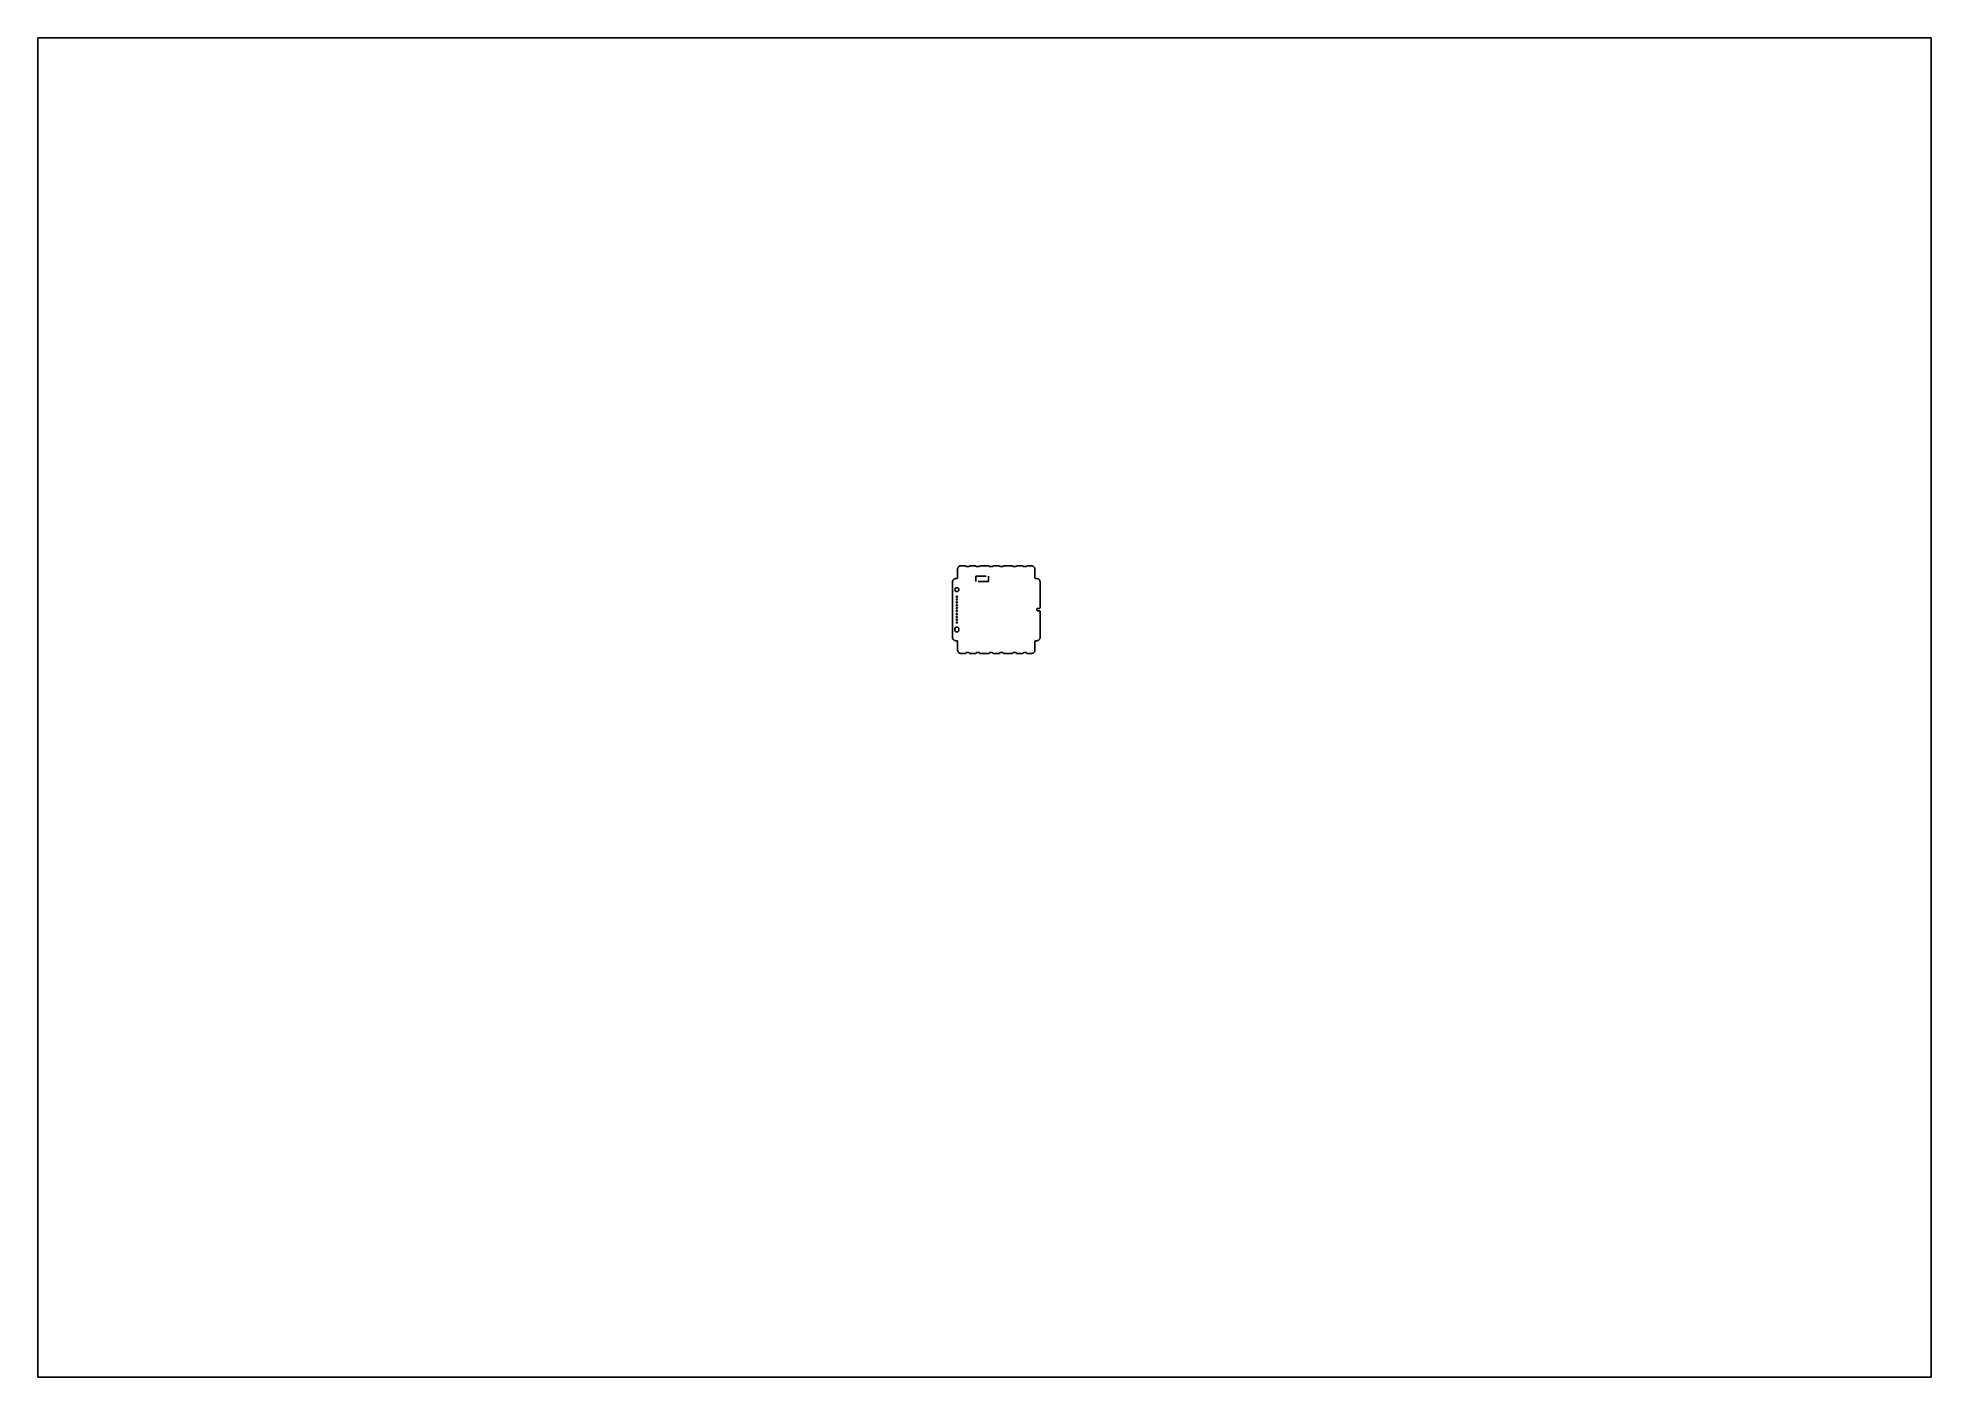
# Model space of a CAD drawing. Extents: x 0 to 46.8, y 0 to 33.1.
import ezdxf

# ---------------------------------------------------------------- set-up
doc = ezdxf.new("R2010")
doc.units = 0
doc.header["$LTSCALE"] = 2.574606
doc.header["$MEASUREMENT"] = 0
doc.linetypes.add('HIDDEN', pattern=[0.2, 0.1, -0.1])
doc.layers.get('0').update_dxf_attribs({"linetype": 'CONTINUOUS'})
doc.layers.add('DEFAULT_2', color=8, linetype='HIDDEN')

msp = doc.modelspace()

# ---------------------------------------------------------------- linework, layer by layer
at = {"color": 7, "linetype": 'CONTINUOUS'}
for p, q in [((0, 0), (0, 33.11)), ((0, 33.11), (46.811, 33.11)), ((46.811, 0), (46.811, 33.11)), ((22.614, 19.674), (22.613, 19.664)), ((22.613, 19.664), (22.613, 18.286)), ((22.616, 19.684), (22.614, 19.674)), ((22.619, 19.694), (22.616, 19.684)), ((22.623, 19.704), (22.619, 19.694)), ((22.629, 19.712), (22.623, 19.704)), ((22.636, 19.72), (22.629, 19.712)), ((22.644, 19.727), (22.636, 19.72)), ((22.652, 19.733), (22.644, 19.727)), ((22.661, 19.737), (22.652, 19.733)), ((22.671, 19.74), (22.661, 19.737)), ((22.691, 19.744), (22.671, 19.74)), ((22.723, 19.744), (22.691, 19.744)), ((22.725, 19.745), (22.723, 19.744)), ((22.728, 19.746), (22.725, 19.745)), ((22.73, 19.746), (22.728, 19.746)), ((22.732, 19.748), (22.73, 19.746)), ((22.735, 19.749), (22.732, 19.748)), ((22.736, 19.751), (22.735, 19.749)), ((22.738, 19.752), (22.736, 19.751)), ((22.739, 19.754), (22.738, 19.752)), ((22.741, 19.757), (22.739, 19.754)), ((22.742, 19.762), (22.741, 19.759)), ((22.741, 19.759), (22.741, 19.757)), ((22.746, 20), (22.742, 19.98)), ((22.742, 19.98), (22.742, 19.762)), ((22.749, 20.01), (22.746, 20)), ((22.753, 20.019), (22.749, 20.01)), ((22.759, 20.027), (22.753, 20.019)), ((22.766, 20.035), (22.759, 20.027)), ((22.774, 20.042), (22.766, 20.035)), ((22.782, 20.048), (22.774, 20.042)), ((22.791, 20.052), (22.782, 20.048)), ((22.801, 20.055), (22.791, 20.052)), ((22.811, 20.057), (22.801, 20.055)), ((22.821, 20.058), (22.811, 20.057)), ((22.938, 20.058), (22.821, 20.058)), ((22.938, 20.056), (22.938, 20.058)), ((22.939, 20.053), (22.938, 20.056)), ((22.939, 20.051), (22.939, 20.053)), ((22.941, 20.049), (22.939, 20.051)), ((22.942, 20.046), (22.941, 20.049)), ((22.944, 20.045), (22.942, 20.046)), ((22.945, 20.043), (22.944, 20.045)), ((22.947, 20.042), (22.945, 20.043)), ((22.95, 20.04), (22.947, 20.042)), ((22.952, 20.04), (22.95, 20.04)), ((22.955, 20.039), (22.952, 20.04)), ((23.018, 20.039), (22.955, 20.039)), ((23.021, 20.04), (23.018, 20.039)), ((23.023, 20.04), (23.021, 20.04)), ((23.025, 20.042), (23.023, 20.04)), ((23.028, 20.043), (23.025, 20.042)), ((23.029, 20.045), (23.028, 20.043)), ((23.031, 20.046), (23.029, 20.045)), ((23.032, 20.048), (23.031, 20.046)), ((23.034, 20.051), (23.032, 20.048)), ((23.035, 20.056), (23.034, 20.053)), ((23.034, 20.053), (23.034, 20.051)), ((23.036, 20.058), (23.035, 20.056)), ((23.193, 20.058), (23.036, 20.058)), ((23.194, 20.056), (23.193, 20.058)), ((23.195, 20.053), (23.194, 20.056)), ((23.195, 20.051), (23.195, 20.053)), ((23.197, 20.049), (23.195, 20.051)), ((23.198, 20.046), (23.197, 20.049)), ((23.2, 20.045), (23.198, 20.046)), ((23.201, 20.043), (23.2, 20.045)), ((23.203, 20.042), (23.201, 20.043)), ((23.206, 20.04), (23.203, 20.042)), ((23.208, 20.04), (23.206, 20.04)), ((23.211, 20.039), (23.208, 20.04)), ((23.274, 20.039), (23.211, 20.039)), ((23.277, 20.04), (23.274, 20.039)), ((23.279, 20.04), (23.277, 20.04)), ((23.281, 20.042), (23.279, 20.04)), ((23.284, 20.043), (23.281, 20.042)), ((23.285, 20.045), (23.284, 20.043)), ((23.287, 20.046), (23.285, 20.045)), ((23.288, 20.048), (23.287, 20.046)), ((23.29, 20.051), (23.288, 20.048)), ((23.291, 20.056), (23.29, 20.053)), ((23.29, 20.053), (23.29, 20.051)), ((23.292, 20.058), (23.291, 20.056)), ((23.519, 20.058), (23.292, 20.058)), ((23.519, 20.056), (23.519, 20.058)), ((23.52, 20.053), (23.519, 20.056)), ((23.52, 20.051), (23.52, 20.053)), ((23.522, 20.049), (23.52, 20.051)), ((23.523, 20.046), (23.522, 20.049)), ((23.525, 20.045), (23.523, 20.046)), ((23.526, 20.043), (23.525, 20.045)), ((23.528, 20.042), (23.526, 20.043)), ((23.531, 20.04), (23.528, 20.042)), ((23.533, 20.04), (23.531, 20.04)), ((23.536, 20.039), (23.533, 20.04)), ((23.599, 20.039), (23.536, 20.039)), ((23.602, 20.04), (23.599, 20.039)), ((23.604, 20.04), (23.602, 20.04)), ((23.606, 20.042), (23.604, 20.04)), ((23.609, 20.043), (23.606, 20.042)), ((23.61, 20.045), (23.609, 20.043)), ((23.612, 20.046), (23.61, 20.045)), ((23.613, 20.048), (23.612, 20.046)), ((23.615, 20.051), (23.613, 20.048)), ((23.616, 20.056), (23.615, 20.053)), ((23.615, 20.053), (23.615, 20.051)), ((23.617, 20.058), (23.616, 20.056)), ((23.775, 20.058), (23.617, 20.058)), ((23.776, 20.056), (23.775, 20.058)), ((23.777, 20.053), (23.776, 20.056)), ((23.777, 20.051), (23.777, 20.053)), ((23.779, 20.049), (23.777, 20.051)), ((23.78, 20.046), (23.779, 20.049)), ((23.782, 20.045), (23.78, 20.046)), ((23.783, 20.043), (23.782, 20.045)), ((23.785, 20.042), (23.783, 20.043)), ((23.788, 20.04), (23.785, 20.042)), ((23.79, 20.04), (23.788, 20.04)), ((23.793, 20.039), (23.79, 20.04)), ((23.856, 20.039), (23.793, 20.039)), ((23.859, 20.04), (23.856, 20.039)), ((23.861, 20.04), (23.859, 20.04)), ((23.863, 20.042), (23.861, 20.04)), ((23.866, 20.043), (23.863, 20.042)), ((23.867, 20.045), (23.866, 20.043)), ((23.869, 20.046), (23.867, 20.045)), ((23.87, 20.048), (23.869, 20.046)), ((23.872, 20.051), (23.87, 20.048)), ((23.873, 20.056), (23.872, 20.053)), ((23.872, 20.053), (23.872, 20.051)), ((23.873, 20.058), (23.873, 20.056)), ((24.1, 20.058), (23.873, 20.058)), ((24.1, 20.056), (24.1, 20.058)), ((24.101, 20.053), (24.1, 20.056)), ((24.101, 20.051), (24.101, 20.053)), ((24.103, 20.049), (24.101, 20.051)), ((24.104, 20.046), (24.103, 20.049)), ((24.106, 20.045), (24.104, 20.046)), ((24.107, 20.043), (24.106, 20.045)), ((24.109, 20.042), (24.107, 20.043)), ((24.112, 20.04), (24.109, 20.042)), ((24.114, 20.04), (24.112, 20.04)), ((24.117, 20.039), (24.114, 20.04)), ((24.181, 20.039), (24.117, 20.039)), ((24.184, 20.04), (24.181, 20.039)), ((24.186, 20.04), (24.184, 20.04)), ((24.188, 20.042), (24.186, 20.04)), ((24.191, 20.043), (24.188, 20.042)), ((24.192, 20.045), (24.191, 20.043)), ((24.194, 20.046), (24.192, 20.045)), ((24.195, 20.048), (24.194, 20.046)), ((24.197, 20.051), (24.195, 20.048)), ((24.198, 20.056), (24.197, 20.053)), ((24.197, 20.053), (24.197, 20.051)), ((24.199, 20.058), (24.198, 20.056)), ((24.356, 20.058), (24.199, 20.058)), ((24.357, 20.056), (24.356, 20.058)), ((24.358, 20.053), (24.357, 20.056)), ((24.358, 20.051), (24.358, 20.053)), ((24.36, 20.049), (24.358, 20.051)), ((24.361, 20.046), (24.36, 20.049)), ((24.363, 20.045), (24.361, 20.046)), ((24.364, 20.043), (24.363, 20.045)), ((24.366, 20.042), (24.364, 20.043)), ((24.369, 20.04), (24.366, 20.042)), ((24.371, 20.04), (24.369, 20.04)), ((24.374, 20.039), (24.371, 20.04)), ((24.437, 20.039), (24.374, 20.039)), ((24.44, 20.04), (24.437, 20.039)), ((24.442, 20.04), (24.44, 20.04)), ((24.444, 20.042), (24.442, 20.04)), ((24.447, 20.043), (24.444, 20.042)), ((24.448, 20.045), (24.447, 20.043)), ((24.45, 20.046), (24.448, 20.045)), ((24.451, 20.048), (24.45, 20.046)), ((24.453, 20.051), (24.451, 20.048)), ((24.454, 20.056), (24.453, 20.053)), ((24.453, 20.053), (24.453, 20.051)), ((24.454, 20.058), (24.454, 20.056)), ((24.571, 20.058), (24.454, 20.058)), ((24.581, 20.057), (24.571, 20.058)), ((24.591, 20.055), (24.581, 20.057)), ((24.601, 20.052), (24.591, 20.055)), ((24.61, 20.048), (24.601, 20.052)), ((24.618, 20.042), (24.61, 20.048)), ((24.626, 20.035), (24.618, 20.042)), ((24.633, 20.027), (24.626, 20.035)), ((24.639, 20.019), (24.633, 20.027)), ((24.643, 20.01), (24.639, 20.019)), ((24.646, 20), (24.643, 20.01)), ((24.65, 19.98), (24.646, 20)), ((24.65, 19.762), (24.65, 19.98)), ((24.651, 19.759), (24.65, 19.762)), ((24.651, 19.757), (24.651, 19.759)), ((24.653, 19.755), (24.651, 19.757)), ((24.654, 19.752), (24.653, 19.755)), ((24.656, 19.751), (24.654, 19.752)), ((24.657, 19.749), (24.656, 19.751)), ((24.659, 19.748), (24.657, 19.749)), ((24.662, 19.746), (24.659, 19.748)), ((24.664, 19.746), (24.662, 19.746)), ((24.667, 19.745), (24.664, 19.746)), ((24.669, 19.744), (24.667, 19.745)), ((24.701, 19.744), (24.669, 19.744)), ((24.721, 19.74), (24.701, 19.744)), ((24.731, 19.737), (24.721, 19.74)), ((24.74, 19.733), (24.731, 19.737)), ((24.748, 19.727), (24.74, 19.733)), ((24.756, 19.72), (24.748, 19.727)), ((24.763, 19.712), (24.756, 19.72)), ((24.769, 19.704), (24.763, 19.712)), ((24.773, 19.694), (24.769, 19.704)), ((24.776, 19.684), (24.773, 19.694)), ((24.778, 19.674), (24.776, 19.684)), ((24.779, 19.664), (24.778, 19.674)), ((24.779, 19.023), (24.779, 19.664)), ((24.701, 18.985), (24.702, 18.987)), ((24.701, 18.966), (24.701, 18.985)), ((24.702, 18.964), (24.701, 18.966)), ((24.702, 18.987), (24.703, 18.99)), ((24.703, 18.961), (24.702, 18.964)), ((24.703, 18.992), (24.705, 18.995)), ((24.703, 18.99), (24.703, 18.992)), ((24.703, 18.959), (24.703, 18.961)), ((24.705, 18.957), (24.703, 18.959)), ((24.705, 18.995), (24.706, 18.997)), ((24.706, 18.954), (24.705, 18.957)), ((24.706, 18.997), (24.708, 18.998)), ((24.708, 18.953), (24.706, 18.954)), ((24.708, 18.998), (24.709, 19)), ((24.709, 18.951), (24.708, 18.953)), ((24.709, 19), (24.712, 19.001)), ((24.711, 18.95), (24.709, 18.951)), ((24.714, 18.948), (24.711, 18.95)), ((24.712, 19.001), (24.714, 19.003)), ((24.714, 19.003), (24.716, 19.003)), ((24.716, 18.948), (24.714, 18.948)), ((24.716, 19.003), (24.719, 19.004)), ((24.719, 18.947), (24.716, 18.948)), ((24.719, 19.004), (24.721, 19.005)), ((24.721, 18.946), (24.719, 18.947)), ((24.721, 19.005), (24.76, 19.005)), ((24.76, 18.946), (24.721, 18.946)), ((24.76, 19.005), (24.762, 19.006)), ((24.762, 18.945), (24.76, 18.946)), ((24.762, 19.006), (24.765, 19.007)), ((24.765, 18.944), (24.762, 18.945)), ((24.765, 19.007), (24.767, 19.007)), ((24.767, 18.944), (24.765, 18.944)), ((24.767, 19.007), (24.769, 19.009)), ((24.77, 18.942), (24.767, 18.944)), ((24.769, 19.009), (24.772, 19.01)), ((24.772, 18.941), (24.77, 18.942)), ((24.772, 19.01), (24.773, 19.012)), ((24.773, 18.939), (24.772, 18.941)), ((24.773, 19.012), (24.775, 19.013)), ((24.775, 18.938), (24.773, 18.939)), ((24.775, 19.013), (24.776, 19.015)), ((24.776, 18.935), (24.775, 18.938)), ((24.776, 19.015), (24.778, 19.018)), ((24.778, 18.933), (24.776, 18.935)), ((24.778, 19.02), (24.779, 19.023)), ((24.778, 19.018), (24.778, 19.02)), ((24.778, 18.931), (24.778, 18.933)), ((24.779, 18.928), (24.778, 18.931)), ((24.779, 18.286), (24.779, 18.928)), ((22.613, 18.286), (22.614, 18.276)), ((22.614, 18.276), (22.616, 18.266)), ((22.616, 18.266), (22.619, 18.256)), ((22.674, 18.467), (22.674, 18.499)), ((22.772, 18.499), (22.772, 18.467)), ((24.773, 18.256), (24.776, 18.266)), ((24.776, 18.266), (24.778, 18.276)), ((24.778, 18.276), (24.779, 18.286)), ((22.619, 18.256), (22.623, 18.247)), ((22.623, 18.247), (22.629, 18.239)), ((22.629, 18.239), (22.636, 18.231)), ((22.636, 18.231), (22.644, 18.224)), ((22.644, 18.224), (22.652, 18.218)), ((22.652, 18.218), (22.661, 18.214)), ((22.661, 18.214), (22.671, 18.211)), ((22.671, 18.211), (22.691, 18.207)), ((22.691, 18.207), (22.723, 18.207)), ((22.723, 18.207), (22.725, 18.206)), ((22.725, 18.206), (22.728, 18.205)), ((22.728, 18.205), (22.73, 18.205)), ((22.73, 18.205), (22.733, 18.203)), ((22.733, 18.203), (22.735, 18.202)), ((22.735, 18.202), (22.736, 18.2)), ((22.736, 18.2), (22.738, 18.199)), ((22.738, 18.199), (22.739, 18.196)), ((22.739, 18.196), (22.741, 18.194)), ((22.741, 18.194), (22.741, 18.192)), ((22.741, 18.192), (22.742, 18.189)), ((22.742, 18.189), (22.742, 17.97)), ((22.742, 17.97), (22.746, 17.95)), ((22.746, 17.95), (22.749, 17.94)), ((22.749, 17.94), (22.753, 17.931)), ((22.753, 17.931), (22.759, 17.923)), ((22.759, 17.923), (22.766, 17.915)), ((22.766, 17.915), (22.774, 17.908)), ((22.774, 17.908), (22.782, 17.902)), ((22.782, 17.902), (22.791, 17.898)), ((22.791, 17.898), (22.801, 17.895)), ((22.801, 17.895), (22.811, 17.893)), ((22.811, 17.893), (22.821, 17.892)), ((22.821, 17.892), (22.938, 17.892)), ((22.938, 17.894), (22.939, 17.897)), ((22.938, 17.892), (22.938, 17.894)), ((22.939, 17.899), (22.941, 17.902)), ((22.939, 17.897), (22.939, 17.899)), ((22.941, 17.902), (22.942, 17.904)), ((22.942, 17.904), (22.944, 17.905)), ((22.944, 17.905), (22.945, 17.907)), ((22.945, 17.907), (22.948, 17.908)), ((22.948, 17.908), (22.95, 17.91)), ((22.95, 17.91), (22.952, 17.91)), ((22.952, 17.91), (22.955, 17.911)), ((22.955, 17.911), (23.018, 17.911)), ((23.018, 17.911), (23.021, 17.91)), ((23.021, 17.91), (23.023, 17.91)), ((23.023, 17.91), (23.026, 17.908)), ((23.026, 17.908), (23.028, 17.907)), ((23.028, 17.907), (23.029, 17.905)), ((23.029, 17.905), (23.031, 17.904)), ((23.031, 17.904), (23.032, 17.901)), ((23.032, 17.901), (23.034, 17.899)), ((23.034, 17.899), (23.034, 17.897)), ((23.034, 17.897), (23.035, 17.894)), ((23.035, 17.894), (23.036, 17.892)), ((23.036, 17.892), (23.193, 17.892)), ((23.193, 17.892), (23.194, 17.894)), ((23.194, 17.894), (23.195, 17.897)), ((23.195, 17.899), (23.197, 17.902)), ((23.195, 17.897), (23.195, 17.899)), ((23.197, 17.902), (23.198, 17.904)), ((23.198, 17.904), (23.2, 17.905)), ((23.2, 17.905), (23.201, 17.907)), ((23.201, 17.907), (23.204, 17.908)), ((23.204, 17.908), (23.206, 17.91)), ((23.206, 17.91), (23.208, 17.91)), ((23.208, 17.91), (23.211, 17.911)), ((23.211, 17.911), (23.274, 17.911)), ((23.274, 17.911), (23.277, 17.91)), ((23.277, 17.91), (23.279, 17.91)), ((23.279, 17.91), (23.282, 17.908)), ((23.282, 17.908), (23.284, 17.907)), ((23.284, 17.907), (23.285, 17.905)), ((23.285, 17.905), (23.287, 17.904)), ((23.287, 17.904), (23.288, 17.901)), ((23.288, 17.901), (23.29, 17.899)), ((23.29, 17.899), (23.29, 17.897)), ((23.29, 17.897), (23.291, 17.894)), ((23.291, 17.894), (23.292, 17.892)), ((23.292, 17.892), (23.519, 17.892)), ((23.519, 17.894), (23.52, 17.897)), ((23.519, 17.892), (23.519, 17.894)), ((23.52, 17.899), (23.522, 17.902)), ((23.52, 17.897), (23.52, 17.899)), ((23.522, 17.902), (23.523, 17.904)), ((23.523, 17.904), (23.525, 17.905)), ((23.525, 17.905), (23.526, 17.907)), ((23.526, 17.907), (23.529, 17.908)), ((23.529, 17.908), (23.531, 17.91)), ((23.531, 17.91), (23.533, 17.91)), ((23.533, 17.91), (23.536, 17.911)), ((23.536, 17.911), (23.599, 17.911)), ((23.599, 17.911), (23.602, 17.91)), ((23.602, 17.91), (23.604, 17.91)), ((23.604, 17.91), (23.607, 17.908)), ((23.607, 17.908), (23.609, 17.907)), ((23.609, 17.907), (23.61, 17.905)), ((23.61, 17.905), (23.612, 17.904)), ((23.612, 17.904), (23.613, 17.901)), ((23.613, 17.901), (23.615, 17.899)), ((23.615, 17.899), (23.615, 17.897)), ((23.615, 17.897), (23.616, 17.894)), ((23.616, 17.894), (23.617, 17.892)), ((23.617, 17.892), (23.775, 17.892)), ((23.775, 17.892), (23.776, 17.894)), ((23.776, 17.894), (23.777, 17.897)), ((23.777, 17.899), (23.779, 17.902)), ((23.777, 17.897), (23.777, 17.899)), ((23.779, 17.902), (23.78, 17.904)), ((23.78, 17.904), (23.782, 17.905)), ((23.782, 17.905), (23.783, 17.907)), ((23.783, 17.907), (23.786, 17.908)), ((23.786, 17.908), (23.788, 17.91)), ((23.788, 17.91), (23.79, 17.91)), ((23.79, 17.91), (23.793, 17.911)), ((23.793, 17.911), (23.856, 17.911)), ((23.856, 17.911), (23.859, 17.91)), ((23.859, 17.91), (23.861, 17.91)), ((23.861, 17.91), (23.864, 17.908)), ((23.864, 17.908), (23.866, 17.907)), ((23.866, 17.907), (23.867, 17.905)), ((23.867, 17.905), (23.869, 17.904)), ((23.869, 17.904), (23.87, 17.901)), ((23.87, 17.901), (23.872, 17.899)), ((23.872, 17.899), (23.872, 17.897)), ((23.872, 17.897), (23.873, 17.894)), ((23.873, 17.894), (23.873, 17.892)), ((23.873, 17.892), (24.099, 17.892)), ((24.099, 17.892), (24.1, 17.894)), ((24.1, 17.894), (24.101, 17.897)), ((24.101, 17.899), (24.103, 17.902)), ((24.101, 17.897), (24.101, 17.899)), ((24.103, 17.902), (24.104, 17.904)), ((24.104, 17.904), (24.106, 17.905)), ((24.106, 17.905), (24.107, 17.907)), ((24.107, 17.907), (24.11, 17.908)), ((24.11, 17.908), (24.112, 17.91)), ((24.112, 17.91), (24.114, 17.91)), ((24.114, 17.91), (24.117, 17.911)), ((24.117, 17.911), (24.181, 17.911)), ((24.181, 17.911), (24.184, 17.91)), ((24.184, 17.91), (24.186, 17.91)), ((24.186, 17.91), (24.189, 17.908)), ((24.189, 17.908), (24.191, 17.907)), ((24.191, 17.907), (24.192, 17.905)), ((24.192, 17.905), (24.194, 17.904)), ((24.194, 17.904), (24.195, 17.901)), ((24.195, 17.901), (24.197, 17.899)), ((24.197, 17.899), (24.197, 17.897)), ((24.197, 17.897), (24.198, 17.894)), ((24.198, 17.894), (24.199, 17.892)), ((24.199, 17.892), (24.356, 17.892)), ((24.356, 17.892), (24.357, 17.894)), ((24.357, 17.894), (24.358, 17.897)), ((24.358, 17.899), (24.36, 17.902)), ((24.358, 17.897), (24.358, 17.899)), ((24.36, 17.902), (24.361, 17.904)), ((24.361, 17.904), (24.363, 17.905)), ((24.363, 17.905), (24.364, 17.907)), ((24.364, 17.907), (24.367, 17.908)), ((24.367, 17.908), (24.369, 17.91)), ((24.369, 17.91), (24.371, 17.91)), ((24.371, 17.91), (24.374, 17.911)), ((24.374, 17.911), (24.437, 17.911)), ((24.437, 17.911), (24.44, 17.91)), ((24.44, 17.91), (24.442, 17.91)), ((24.442, 17.91), (24.445, 17.908)), ((24.445, 17.908), (24.447, 17.907)), ((24.447, 17.907), (24.448, 17.905)), ((24.448, 17.905), (24.45, 17.904)), ((24.45, 17.904), (24.451, 17.901)), ((24.451, 17.901), (24.453, 17.899)), ((24.453, 17.899), (24.453, 17.897)), ((24.453, 17.897), (24.454, 17.894)), ((24.454, 17.894), (24.454, 17.892)), ((24.454, 17.892), (24.571, 17.892)), ((24.571, 17.892), (24.581, 17.893)), ((24.581, 17.893), (24.591, 17.895)), ((24.591, 17.895), (24.601, 17.898)), ((24.601, 17.898), (24.61, 17.902)), ((24.61, 17.902), (24.618, 17.908)), ((24.618, 17.908), (24.626, 17.915)), ((24.626, 17.915), (24.633, 17.923)), ((24.633, 17.923), (24.639, 17.931)), ((24.639, 17.931), (24.643, 17.94)), ((24.643, 17.94), (24.646, 17.95)), ((24.646, 17.95), (24.65, 17.97)), ((24.65, 18.189), (24.651, 18.192)), ((24.65, 17.97), (24.65, 18.189)), ((24.651, 18.194), (24.653, 18.197)), ((24.651, 18.192), (24.651, 18.194)), ((24.653, 18.197), (24.654, 18.199)), ((24.654, 18.199), (24.656, 18.2)), ((24.656, 18.2), (24.657, 18.202)), ((24.657, 18.202), (24.66, 18.203)), ((24.66, 18.203), (24.662, 18.205)), ((24.662, 18.205), (24.664, 18.205)), ((24.664, 18.205), (24.667, 18.206)), ((24.667, 18.206), (24.669, 18.207)), ((24.669, 18.207), (24.701, 18.207)), ((24.701, 18.207), (24.721, 18.211)), ((24.721, 18.211), (24.731, 18.214)), ((24.731, 18.214), (24.74, 18.218)), ((24.74, 18.218), (24.748, 18.224)), ((24.748, 18.224), (24.756, 18.231)), ((24.756, 18.231), (24.763, 18.239)), ((24.763, 18.239), (24.769, 18.247)), ((24.769, 18.247), (24.773, 18.256)), ((0, 0), (46.811, 0))]:
    msp.add_line(p, q, dxfattribs=at)
for centre, radius in [((22.723, 19.468), 0.0491), ((22.723, 19.296), 0.0152), ((22.723, 19.225), 0.0152), ((22.723, 19.153), 0.0152), ((22.723, 19.082), 0.0152), ((22.723, 19.011), 0.0152), ((22.723, 18.94), 0.0152), ((22.723, 18.868), 0.0152), ((22.723, 18.797), 0.0152), ((22.723, 18.726), 0.0152), ((22.723, 18.655), 0.0152)]:
    msp.add_circle(centre, radius, dxfattribs=at)
for centre, start, end in [((22.723, 18.492), 7.445, 172.555), ((22.723, 18.473), 187.4908, 352.5092)]:
    msp.add_arc(centre, 0.0495, start, end, dxfattribs=at)
at = {"layer": 'DEFAULT_2', "color": 8, "linetype": 'HIDDEN'}
for p, q in [((23.19, 19.669), (23.19, 19.804)), ((23.19, 19.804), (23.505, 19.804)), ((23.505, 19.669), (23.19, 19.669)), ((23.505, 19.804), (23.505, 19.669))]:
    msp.add_line(p, q, dxfattribs=at)

doc.saveas('drawing.dxf')
